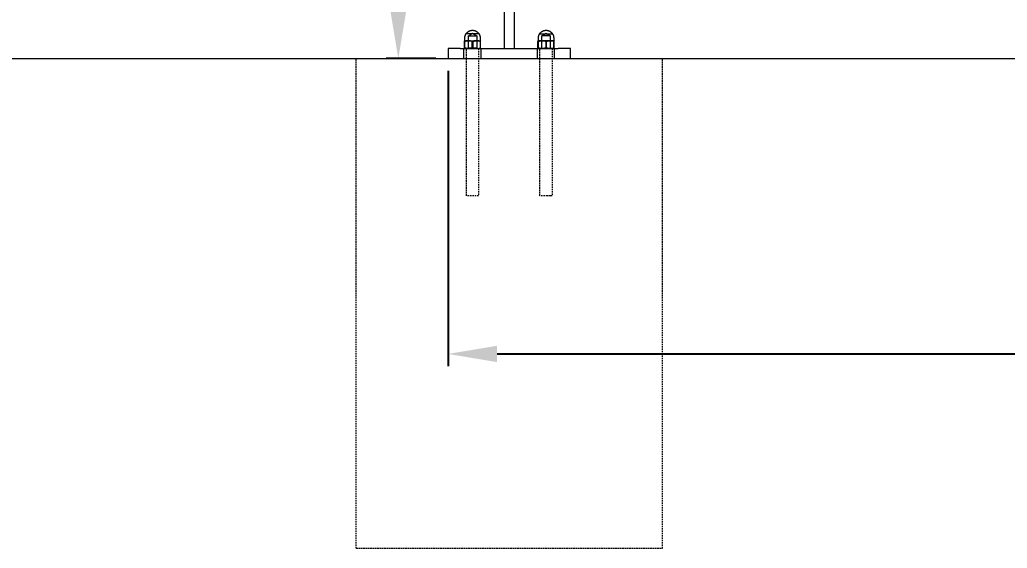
# Model space of a CAD drawing. Header units: millimetres. Extents: x -507 to 4570, y -12 to 3479.
# Drawn here: x 2386 to 3192, y 2170 to 2601 of the extents above; entities that cross this region are included whole.
import ezdxf

# ---------------------------------------------------------------- set-up
doc = ezdxf.new("R2010")
doc.units = ezdxf.units.MM
doc.linetypes.add('HIDDEN', pattern=[1.905, 1.27, -0.635])
for name, color, linetype, lineweight in [('ZANO_R', 7, 'Continuous', 0), ('ZANO_R_przerywana', 7, 'HIDDEN', 0), ('ZANO_W', 1, 'Continuous', 0)]:
    doc.layers.add(name, color=color, linetype=linetype, lineweight=lineweight)
doc.styles.add('Arial', font='arial.ttf')
doc.styles.get("Standard").update_dxf_attribs({"font": 'ARIALUNI.TTF'})
doc.dimstyles.new('pl i ang', dxfattribs={"dimtxt": 50, "dimasz": 50, "dimexe": 1.25, "dimexo": 0.625, "dimgap": 10, "dimtad": 1, "dimtoh": 1, "dimtxsty": 'Standard', "dimcen": 2.5, "dimclrd": 1, "dimclre": 1, "dimclrt": 1, "dimadec": 0, "dimazin": 0, "dimtfac": 1, "dimtmove": 0, "dimatfit": 3, "dimfxl": 1, "dimarcsym": 1})

# ---------------------------------------------------------------- blocks, each defined once
blk = doc.blocks.new('*D457')
at = {"layer": 'ZANO_W', "color": 1, "lineweight": -2}
for p, q in [((2735.29, 2559.82), (2735.29, 2318.52)), ((4159.29, 2559.82), (4159.29, 2318.52)), ((2775.29, 2328.52), (4119.29, 2328.52))]:
    blk.add_line(p, q, dxfattribs=at)
at = {"layer": 'ZANO_W', "color": 1}
for points in [[(2775.29, 2335.19), (2775.29, 2321.85), (2735.29, 2328.52)], [(4119.29, 2321.85), (4119.29, 2335.19), (4159.29, 2328.52)]]:
    blk.add_solid(points, dxfattribs=at)
at = {"layer": 'ZANO_W', "color": 1, "insert": (3447.29, 2358.6), "char_height": 40, "attachment_point": 5, "style": 'Arial'}
blk.add_mtext('1424', dxfattribs=at)
blk = doc.blocks.new('*D458')
at = {"layer": 'ZANO_W', "color": 1, "lineweight": -2}
for p, q in [((2787.22, 3019.82), (2684.71, 3019.82)), ((2694.71, 2979.82), (2694.71, 2609.82)), ((2725.29, 2569.82), (2684.71, 2569.82))]:
    blk.add_line(p, q, dxfattribs=at)
at = {"layer": 'ZANO_W', "color": 1}
for points in [[(2701.38, 2979.82), (2688.04, 2979.82), (2694.71, 3019.82)], [(2688.04, 2609.82), (2701.38, 2609.82), (2694.71, 2569.82)]]:
    blk.add_solid(points, dxfattribs=at)
at = {"layer": 'ZANO_W', "color": 1, "insert": (2664.29, 2794.82), "char_height": 40, "attachment_point": 5, "rotation": 90, "style": 'Arial'}
blk.add_mtext('450', dxfattribs=at)

msp = doc.modelspace()

# ---------------------------------------------------------------- linework, layer by layer
at = {"layer": 'ZANO_R'}
for p, q in [((2781.29, 2577.82), (2781.29, 2971.82)), ((2789.29, 2941.82), (2789.29, 2577.82)), ((2749.04, 2586.79), (2749.05, 2587)), ((2749.04, 2586.57), (2749.04, 2586.79)), ((2749.05, 2587), (2749.07, 2587.21)), ((2749.07, 2587.21), (2749.1, 2587.43)), ((2749.1, 2587.43), (2749.13, 2587.64)), ((2749.13, 2587.64), (2749.17, 2587.85)), ((2749.17, 2587.85), (2749.21, 2588.05)), ((2749.21, 2588.05), (2749.27, 2588.26)), ((2749.27, 2588.26), (2749.33, 2588.47)), ((2749.33, 2588.47), (2749.4, 2588.67)), ((2749.4, 2588.67), (2749.47, 2588.87)), ((2749.47, 2588.87), (2749.55, 2589.06)), ((2749.55, 2589.06), (2749.64, 2589.26)), ((2749.64, 2589.26), (2749.74, 2589.45)), ((2749.74, 2589.45), (2749.84, 2589.64)), ((2749.84, 2589.64), (2749.95, 2589.82)), ((2749.95, 2589.82), (2750.06, 2590)), ((2750.06, 2590), (2750.18, 2590.18)), ((2750.18, 2590.18), (2750.31, 2590.35)), ((2754.29, 2590), (2750.29, 2590)), ((2750.31, 2590.35), (2750.44, 2590.52)), ((2750.44, 2590.52), (2750.58, 2590.68)), ((2750.58, 2590.68), (2750.72, 2590.84)), ((2750.72, 2590.84), (2750.87, 2590.99)), ((2750.87, 2590.99), (2751.02, 2591.14)), ((2751.02, 2591.14), (2751.18, 2591.29)), ((2751.18, 2591.29), (2751.34, 2591.42)), ((2751.34, 2591.42), (2751.51, 2591.55)), ((2751.51, 2591.55), (2751.68, 2591.68)), ((2751.68, 2591.68), (2751.86, 2591.8)), ((2751.86, 2591.8), (2752.04, 2591.91)), ((2751.89, 2588.42), (2755.29, 2590.47)), ((2751.89, 2588.42), (2751.89, 2588.42)), ((2751.89, 2588.42), (2751.89, 2588.42)), ((2751.89, 2588.42), (2751.89, 2588.42)), ((2751.89, 2588.42), (2751.89, 2588.42)), ((2751.89, 2588.42), (2751.89, 2588.42)), ((2751.89, 2588.42), (2751.9, 2588.42)), ((2751.89, 2578.27), (2751.89, 2588.42)), ((2751.9, 2588.42), (2751.98, 2588.42)), ((2751.98, 2588.42), (2752.31, 2588.42)), ((2752.04, 2591.91), (2752.22, 2592.02)), ((2752.22, 2592.02), (2752.41, 2592.12)), ((2752.31, 2588.42), (2753.47, 2588.42)), ((2752.41, 2592.12), (2752.6, 2592.22)), ((2752.6, 2592.22), (2752.8, 2592.31)), ((2752.8, 2592.31), (2752.99, 2592.39)), ((2752.99, 2592.39), (2753.19, 2592.46)), ((2753.19, 2592.46), (2753.4, 2592.53)), ((2753.4, 2592.53), (2753.6, 2592.59)), ((2753.47, 2588.42), (2758.69, 2588.42)), ((2753.6, 2592.59), (2753.81, 2592.65)), ((2753.81, 2592.65), (2754.02, 2592.69)), ((2754.02, 2592.69), (2754.23, 2592.73)), ((2754.23, 2592.73), (2754.44, 2592.77)), ((2760.29, 2590), (2754.29, 2590)), ((2754.44, 2592.77), (2754.65, 2592.79)), ((2754.65, 2592.79), (2754.86, 2592.81)), ((2754.86, 2592.81), (2755.07, 2592.82)), ((2755.07, 2592.82), (2755.29, 2592.82)), ((2755.29, 2592.82), (2755.5, 2592.82)), ((2755.29, 2590.47), (2758.69, 2588.42)), ((2755.5, 2592.82), (2755.71, 2592.81)), ((2755.71, 2592.81), (2755.93, 2592.79)), ((2755.93, 2592.79), (2756.14, 2592.77)), ((2756.14, 2592.77), (2756.35, 2592.73)), ((2756.35, 2592.73), (2756.56, 2592.69)), ((2756.56, 2592.69), (2756.77, 2592.65)), ((2756.77, 2592.65), (2756.97, 2592.59)), ((2756.97, 2592.59), (2757.18, 2592.53)), ((2757.18, 2592.53), (2757.38, 2592.46)), ((2757.38, 2592.46), (2757.58, 2592.39)), ((2757.58, 2592.39), (2757.78, 2592.31)), ((2757.78, 2592.31), (2757.97, 2592.22)), ((2757.97, 2592.22), (2758.16, 2592.12)), ((2758.16, 2592.12), (2758.35, 2592.02)), ((2758.35, 2592.02), (2758.53, 2591.91)), ((2758.53, 2591.91), (2758.72, 2591.8)), ((2758.69, 2588.42), (2758.69, 2578.27)), ((2758.72, 2591.8), (2758.89, 2591.68)), ((2758.89, 2591.68), (2759.06, 2591.55)), ((2759.06, 2591.55), (2759.23, 2591.42)), ((2759.23, 2591.42), (2759.39, 2591.29)), ((2759.39, 2591.29), (2759.55, 2591.14)), ((2759.55, 2591.14), (2759.71, 2590.99)), ((2759.71, 2590.99), (2759.86, 2590.84)), ((2759.86, 2590.84), (2760, 2590.68)), ((2760, 2590.68), (2760.14, 2590.52)), ((2760.14, 2590.52), (2760.27, 2590.35)), ((2760.27, 2590.35), (2760.39, 2590.18)), ((2760.39, 2590.18), (2760.51, 2590)), ((2760.51, 2590), (2760.63, 2589.82)), ((2760.63, 2589.82), (2760.74, 2589.64)), ((2760.74, 2589.64), (2760.84, 2589.45)), ((2760.84, 2589.45), (2760.93, 2589.26)), ((2760.93, 2589.26), (2761.02, 2589.06)), ((2761.02, 2589.06), (2761.1, 2588.87)), ((2761.1, 2588.87), (2761.18, 2588.67)), ((2761.18, 2588.67), (2761.24, 2588.47)), ((2761.24, 2588.47), (2761.31, 2588.26)), ((2761.31, 2588.26), (2761.36, 2588.05)), ((2761.36, 2588.05), (2761.41, 2587.85)), ((2761.41, 2587.85), (2761.45, 2587.64)), ((2761.45, 2587.64), (2761.48, 2587.43)), ((2761.48, 2587.43), (2761.5, 2587.21)), ((2761.5, 2587.21), (2761.52, 2587)), ((2761.52, 2587), (2761.53, 2586.79)), ((2761.53, 2586.79), (2761.54, 2586.57)), ((2809.04, 2586.79), (2809.05, 2587)), ((2809.04, 2586.57), (2809.04, 2586.79)), ((2809.05, 2587), (2809.07, 2587.21)), ((2809.07, 2587.21), (2809.1, 2587.43)), ((2809.1, 2587.43), (2809.13, 2587.64)), ((2809.13, 2587.64), (2809.17, 2587.85)), ((2809.17, 2587.85), (2809.21, 2588.05)), ((2809.21, 2588.05), (2809.27, 2588.26)), ((2809.27, 2588.26), (2809.33, 2588.47)), ((2809.33, 2588.47), (2809.4, 2588.67)), ((2809.4, 2588.67), (2809.47, 2588.87)), ((2809.47, 2588.87), (2809.55, 2589.06)), ((2809.55, 2589.06), (2809.64, 2589.26)), ((2809.64, 2589.26), (2809.74, 2589.45)), ((2809.74, 2589.45), (2809.84, 2589.64)), ((2809.84, 2589.64), (2809.95, 2589.82)), ((2809.95, 2589.82), (2810.06, 2590)), ((2810.06, 2590), (2810.18, 2590.18)), ((2810.18, 2590.18), (2810.31, 2590.35)), ((2810.29, 2590), (2816.29, 2590)), ((2810.31, 2590.35), (2810.44, 2590.52)), ((2810.44, 2590.52), (2810.58, 2590.68)), ((2810.58, 2590.68), (2810.72, 2590.84)), ((2810.72, 2590.84), (2810.87, 2590.99)), ((2810.87, 2590.99), (2811.02, 2591.14)), ((2811.02, 2591.14), (2811.18, 2591.29)), ((2811.18, 2591.29), (2811.34, 2591.42)), ((2811.34, 2591.42), (2811.51, 2591.55)), ((2811.51, 2591.55), (2811.68, 2591.68)), ((2811.68, 2591.68), (2811.86, 2591.8)), ((2811.86, 2591.8), (2812.04, 2591.91)), ((2811.89, 2588.42), (2815.29, 2590.47)), ((2817.1, 2588.42), (2811.89, 2588.42)), ((2811.89, 2578.27), (2811.89, 2588.42)), ((2812.04, 2591.91), (2812.22, 2592.02)), ((2812.22, 2592.02), (2812.41, 2592.12)), ((2812.41, 2592.12), (2812.6, 2592.22)), ((2812.6, 2592.22), (2812.8, 2592.31)), ((2812.8, 2592.31), (2812.99, 2592.39)), ((2812.99, 2592.39), (2813.19, 2592.46)), ((2813.19, 2592.46), (2813.4, 2592.53)), ((2813.4, 2592.53), (2813.6, 2592.59)), ((2813.6, 2592.59), (2813.81, 2592.65)), ((2813.81, 2592.65), (2814.02, 2592.69)), ((2814.02, 2592.69), (2814.23, 2592.73)), ((2814.23, 2592.73), (2814.44, 2592.77)), ((2814.44, 2592.77), (2814.65, 2592.79)), ((2814.65, 2592.79), (2814.86, 2592.81)), ((2814.86, 2592.81), (2815.07, 2592.82)), ((2815.07, 2592.82), (2815.29, 2592.82)), ((2815.29, 2592.82), (2815.5, 2592.82)), ((2815.29, 2590.47), (2818.69, 2588.42)), ((2815.5, 2592.82), (2815.71, 2592.81)), ((2815.71, 2592.81), (2815.93, 2592.79)), ((2815.93, 2592.79), (2816.14, 2592.77)), ((2816.14, 2592.77), (2816.35, 2592.73)), ((2816.29, 2590), (2820.29, 2590)), ((2816.35, 2592.73), (2816.56, 2592.69)), ((2816.56, 2592.69), (2816.77, 2592.65)), ((2816.77, 2592.65), (2816.97, 2592.59)), ((2816.97, 2592.59), (2817.18, 2592.53)), ((2818.26, 2588.42), (2817.1, 2588.42)), ((2817.18, 2592.53), (2817.38, 2592.46)), ((2817.38, 2592.46), (2817.58, 2592.39)), ((2817.58, 2592.39), (2817.78, 2592.31)), ((2817.78, 2592.31), (2817.97, 2592.22)), ((2817.97, 2592.22), (2818.16, 2592.12)), ((2818.16, 2592.12), (2818.35, 2592.02)), ((2818.59, 2588.42), (2818.26, 2588.42)), ((2818.35, 2592.02), (2818.53, 2591.91)), ((2818.53, 2591.91), (2818.72, 2591.8)), ((2818.67, 2588.42), (2818.59, 2588.42)), ((2818.69, 2588.42), (2818.67, 2588.42)), ((2818.69, 2588.42), (2818.69, 2588.42)), ((2818.69, 2588.42), (2818.69, 2588.42)), ((2818.69, 2588.42), (2818.69, 2588.42)), ((2818.69, 2588.42), (2818.69, 2588.42)), ((2818.69, 2588.42), (2818.69, 2588.42)), ((2818.69, 2588.42), (2818.69, 2578.27)), ((2818.72, 2591.8), (2818.89, 2591.68)), ((2818.89, 2591.68), (2819.06, 2591.55)), ((2819.06, 2591.55), (2819.23, 2591.42)), ((2819.23, 2591.42), (2819.39, 2591.29)), ((2819.39, 2591.29), (2819.55, 2591.14)), ((2819.55, 2591.14), (2819.71, 2590.99)), ((2819.71, 2590.99), (2819.86, 2590.84)), ((2819.86, 2590.84), (2820, 2590.68)), ((2820, 2590.68), (2820.14, 2590.52)), ((2820.14, 2590.52), (2820.27, 2590.35)), ((2820.27, 2590.35), (2820.39, 2590.18)), ((2820.39, 2590.18), (2820.51, 2590)), ((2820.51, 2590), (2820.63, 2589.82)), ((2820.63, 2589.82), (2820.74, 2589.64)), ((2820.74, 2589.64), (2820.84, 2589.45)), ((2820.84, 2589.45), (2820.93, 2589.26)), ((2820.93, 2589.26), (2821.02, 2589.06)), ((2821.02, 2589.06), (2821.1, 2588.87)), ((2821.1, 2588.87), (2821.18, 2588.67)), ((2821.18, 2588.67), (2821.24, 2588.47)), ((2821.24, 2588.47), (2821.31, 2588.26)), ((2821.31, 2588.26), (2821.36, 2588.05)), ((2821.36, 2588.05), (2821.41, 2587.85)), ((2821.41, 2587.85), (2821.45, 2587.64)), ((2821.45, 2587.64), (2821.48, 2587.43)), ((2821.48, 2587.43), (2821.5, 2587.21)), ((2821.5, 2587.21), (2821.52, 2587)), ((2821.52, 2587), (2821.53, 2586.79)), ((2821.53, 2586.79), (2821.54, 2586.57)), ((2748.64, 2583.74), (2748.78, 2584.32)), ((2748.95, 2583.85), (2748.64, 2583.74)), ((2748.64, 2578.41), (2748.64, 2583.74)), ((2748.78, 2584.32), (2748.79, 2584.32)), ((2748.79, 2584.32), (2748.79, 2584.32)), ((2748.79, 2584.32), (2748.79, 2584.32)), ((2748.79, 2584.32), (2748.79, 2584.32)), ((2748.79, 2584.32), (2748.79, 2584.32)), ((2748.79, 2584.32), (2748.8, 2584.32)), ((2748.8, 2584.32), (2748.83, 2584.32)), ((2748.8, 2584.32), (2748.94, 2583.74)), ((2748.83, 2584.32), (2748.97, 2584.32)), ((2748.93, 2584.33), (2748.94, 2584.33)), ((2748.94, 2584.33), (2748.94, 2584.33)), ((2748.94, 2584.33), (2748.94, 2584.33)), ((2748.94, 2584.33), (2748.95, 2584.33)), ((2748.94, 2583.74), (2749.27, 2583.85)), ((2748.94, 2578.41), (2748.94, 2583.74)), ((2748.95, 2584.33), (2748.95, 2584.33)), ((2748.95, 2584.33), (2748.96, 2584.33)), ((2749.26, 2583.94), (2748.95, 2583.85)), ((2748.96, 2584.33), (2748.97, 2584.34)), ((2748.96, 2584.33), (2748.96, 2584.33)), ((2748.96, 2584.33), (2748.96, 2584.33)), ((2748.97, 2584.34), (2748.97, 2584.34)), ((2748.97, 2584.34), (2748.97, 2584.34)), ((2748.97, 2584.34), (2748.98, 2584.34)), ((2748.97, 2584.32), (2749.54, 2584.32)), ((2748.98, 2584.34), (2748.98, 2584.35)), ((2748.98, 2584.35), (2748.99, 2584.35)), ((2748.98, 2584.34), (2748.98, 2584.34)), ((2748.99, 2584.35), (2749, 2584.36)), ((2748.99, 2584.35), (2748.99, 2584.35)), ((2748.99, 2584.35), (2748.99, 2584.35)), ((2749, 2584.36), (2749, 2584.36)), ((2749, 2584.36), (2749, 2584.36)), ((2749, 2584.36), (2749.01, 2584.36)), ((2749.01, 2584.37), (2749.02, 2584.38)), ((2749.01, 2584.36), (2749.01, 2584.37)), ((2749.01, 2584.37), (2749.01, 2584.37)), ((2749.01, 2584.37), (2749.01, 2584.37)), ((2749.02, 2584.38), (2749.02, 2584.39)), ((2749.02, 2584.39), (2749.02, 2584.39)), ((2749.02, 2584.39), (2749.03, 2584.39)), ((2749.02, 2584.38), (2749.02, 2584.38)), ((2749.02, 2584.38), (2749.02, 2584.38)), ((2749.03, 2584.41), (2749.03, 2584.42)), ((2749.03, 2584.42), (2749.03, 2584.42)), ((2749.03, 2584.42), (2749.04, 2584.42)), ((2749.03, 2584.4), (2749.03, 2584.41)), ((2749.03, 2584.41), (2749.03, 2584.41)), ((2749.03, 2584.41), (2749.03, 2584.41)), ((2749.03, 2584.39), (2749.03, 2584.4)), ((2749.03, 2584.4), (2749.03, 2584.4)), ((2749.04, 2584.44), (2749.04, 2586.57)), ((2749.04, 2584.43), (2749.04, 2584.44)), ((2749.04, 2584.44), (2749.04, 2584.44)), ((2749.04, 2584.44), (2749.04, 2584.44)), ((2749.04, 2584.42), (2749.04, 2584.43)), ((2749.04, 2584.43), (2749.04, 2584.43)), ((2749.57, 2584.03), (2749.26, 2583.94)), ((2749.27, 2583.85), (2749.61, 2583.95)), ((2749.54, 2584.32), (2751.66, 2584.32)), ((2749.89, 2584.1), (2749.57, 2584.03)), ((2749.61, 2583.95), (2749.95, 2584.04)), ((2750.2, 2584.17), (2749.89, 2584.1)), ((2749.95, 2584.04), (2750.29, 2584.11)), ((2750.52, 2584.22), (2750.2, 2584.17)), ((2750.29, 2584.11), (2750.63, 2584.18)), ((2750.85, 2584.26), (2750.52, 2584.22)), ((2750.63, 2584.18), (2750.97, 2584.23)), ((2751.17, 2584.29), (2750.85, 2584.26)), ((2750.97, 2584.23), (2751.32, 2584.27)), ((2751.49, 2584.31), (2751.17, 2584.29)), ((2751.32, 2584.27), (2751.67, 2584.3)), ((2751.82, 2584.32), (2751.49, 2584.31)), ((2751.67, 2584.3), (2752.02, 2584.32)), ((2752.14, 2584.31), (2751.82, 2584.32)), ((2751.93, 2584.32), (2758.19, 2584.32)), ((2752.05, 2584.32), (2752.17, 2584.32)), ((2752.05, 2584.32), (2752.13, 2584.32)), ((2752.46, 2584.29), (2752.14, 2584.31)), ((2752.35, 2584.32), (2752.72, 2584.31)), ((2752.38, 2584.32), (2752.48, 2584.32)), ((2752.78, 2584.26), (2752.46, 2584.29)), ((2752.72, 2584.31), (2753.08, 2584.28)), ((2753.11, 2584.22), (2752.78, 2584.26)), ((2753.08, 2584.28), (2753.45, 2584.24)), ((2753.43, 2584.17), (2753.11, 2584.22)), ((2753.74, 2584.1), (2753.43, 2584.17)), ((2753.45, 2584.24), (2753.81, 2584.19)), ((2754.06, 2584.03), (2753.74, 2584.1)), ((2753.81, 2584.19), (2754.17, 2584.13)), ((2754.37, 2583.94), (2754.06, 2584.03)), ((2754.17, 2584.13), (2754.53, 2584.05)), ((2754.68, 2583.85), (2754.37, 2583.94)), ((2754.53, 2584.05), (2754.89, 2583.96)), ((2754.99, 2583.74), (2754.68, 2583.85)), ((2754.89, 2583.96), (2755.24, 2583.86)), ((2755.31, 2583.85), (2754.99, 2583.74)), ((2754.99, 2578.41), (2754.99, 2583.74)), ((2755.24, 2583.86), (2755.59, 2583.74)), ((2755.63, 2583.94), (2755.31, 2583.85)), ((2755.59, 2583.74), (2755.9, 2583.85)), ((2755.59, 2583.74), (2755.59, 2578.41)), ((2755.96, 2584.03), (2755.63, 2583.94)), ((2755.9, 2583.85), (2756.22, 2583.95)), ((2756.29, 2584.1), (2755.96, 2584.03)), ((2756.22, 2583.95), (2756.54, 2584.04)), ((2756.63, 2584.17), (2756.29, 2584.1)), ((2756.54, 2584.04), (2756.87, 2584.11)), ((2756.96, 2584.22), (2756.63, 2584.17)), ((2756.87, 2584.11), (2757.2, 2584.17)), ((2757.3, 2584.26), (2756.96, 2584.22)), ((2757.2, 2584.17), (2757.53, 2584.23)), ((2757.63, 2584.29), (2757.3, 2584.26)), ((2757.53, 2584.23), (2757.86, 2584.27)), ((2757.97, 2584.31), (2757.63, 2584.29)), ((2757.86, 2584.27), (2758.19, 2584.3)), ((2758.31, 2584.32), (2757.97, 2584.31)), ((2758.19, 2584.3), (2758.52, 2584.32)), ((2758.65, 2584.31), (2758.31, 2584.32)), ((2758.41, 2584.32), (2761.78, 2584.32)), ((2758.56, 2584.32), (2758.67, 2584.32)), ((2758.56, 2584.32), (2758.65, 2584.32)), ((2758.99, 2584.29), (2758.65, 2584.31)), ((2758.84, 2584.32), (2759.16, 2584.31)), ((2758.91, 2584.32), (2758.96, 2584.32)), ((2759.32, 2584.26), (2758.99, 2584.29)), ((2759.16, 2584.31), (2759.47, 2584.29)), ((2759.66, 2584.22), (2759.32, 2584.26)), ((2759.47, 2584.29), (2759.79, 2584.26)), ((2759.99, 2584.17), (2759.66, 2584.22)), ((2759.79, 2584.26), (2760.1, 2584.21)), ((2760.33, 2584.1), (2759.99, 2584.17)), ((2760.1, 2584.21), (2760.41, 2584.16)), ((2760.66, 2584.03), (2760.33, 2584.1)), ((2760.41, 2584.16), (2760.72, 2584.1)), ((2760.99, 2583.94), (2760.66, 2584.03)), ((2760.72, 2584.1), (2761.03, 2584.02)), ((2761.31, 2583.85), (2760.99, 2583.94)), ((2761.03, 2584.02), (2761.33, 2583.94)), ((2761.63, 2583.74), (2761.31, 2583.85)), ((2761.33, 2583.94), (2761.63, 2583.85)), ((2761.54, 2586.57), (2761.54, 2584.44)), ((2761.54, 2584.44), (2761.54, 2584.44)), ((2761.54, 2584.44), (2761.54, 2584.44)), ((2761.54, 2584.44), (2761.54, 2584.43)), ((2761.54, 2584.43), (2761.54, 2584.43)), ((2761.54, 2584.43), (2761.54, 2584.42)), ((2761.54, 2584.42), (2761.54, 2584.42)), ((2761.54, 2584.42), (2761.54, 2584.42)), ((2761.54, 2584.42), (2761.54, 2584.41)), ((2761.54, 2584.41), (2761.54, 2584.41)), ((2761.54, 2584.41), (2761.54, 2584.41)), ((2761.54, 2584.41), (2761.55, 2584.4)), ((2761.55, 2584.4), (2761.55, 2584.4)), ((2761.55, 2584.4), (2761.55, 2584.39)), ((2761.55, 2584.39), (2761.55, 2584.39)), ((2761.55, 2584.39), (2761.55, 2584.39)), ((2761.55, 2584.39), (2761.55, 2584.38)), ((2761.55, 2584.38), (2761.56, 2584.38)), ((2761.56, 2584.38), (2761.56, 2584.38)), ((2761.56, 2584.38), (2761.56, 2584.37)), ((2761.56, 2584.37), (2761.56, 2584.37)), ((2761.56, 2584.37), (2761.57, 2584.37)), ((2761.57, 2584.37), (2761.57, 2584.36)), ((2761.57, 2584.36), (2761.57, 2584.36)), ((2761.57, 2584.36), (2761.57, 2584.36)), ((2761.57, 2584.36), (2761.58, 2584.36)), ((2761.58, 2584.36), (2761.58, 2584.35)), ((2761.58, 2584.35), (2761.58, 2584.35)), ((2761.58, 2584.35), (2761.59, 2584.35)), ((2761.59, 2584.35), (2761.59, 2584.35)), ((2761.59, 2584.35), (2761.59, 2584.34)), ((2761.59, 2584.34), (2761.6, 2584.34)), ((2761.6, 2584.34), (2761.6, 2584.34)), ((2761.6, 2584.34), (2761.6, 2584.34)), ((2761.6, 2584.34), (2761.61, 2584.34)), ((2761.61, 2584.34), (2761.61, 2584.33)), ((2761.61, 2584.33), (2761.62, 2584.33)), ((2761.62, 2584.33), (2761.62, 2584.33)), ((2761.62, 2584.33), (2761.62, 2584.33)), ((2761.62, 2584.33), (2761.63, 2584.33)), ((2761.63, 2584.33), (2761.63, 2584.33)), ((2761.63, 2584.33), (2761.64, 2584.33)), ((2761.78, 2584.32), (2761.63, 2583.74)), ((2761.63, 2583.85), (2761.93, 2583.74)), ((2761.63, 2583.74), (2761.63, 2578.41)), ((2761.64, 2584.33), (2761.64, 2584.33)), ((2761.64, 2584.33), (2761.64, 2584.33)), ((2761.93, 2583.74), (2761.78, 2584.32)), ((2761.93, 2578.41), (2761.93, 2583.74)), ((2808.64, 2583.74), (2808.79, 2584.32)), ((2808.97, 2583.86), (2808.64, 2583.74)), ((2808.64, 2578.41), (2808.64, 2583.74)), ((2808.79, 2584.32), (2808.94, 2583.74)), ((2812.17, 2584.32), (2808.8, 2584.32)), ((2808.94, 2584.33), (2808.94, 2584.33)), ((2808.94, 2584.33), (2808.95, 2584.33)), ((2808.94, 2584.33), (2808.94, 2584.33)), ((2808.94, 2584.33), (2808.95, 2584.33)), ((2808.94, 2583.74), (2809.26, 2583.85)), ((2808.94, 2583.74), (2808.94, 2578.41)), ((2808.95, 2584.33), (2808.95, 2584.33)), ((2808.95, 2584.33), (2808.95, 2584.33)), ((2808.95, 2584.33), (2808.96, 2584.33)), ((2808.96, 2584.33), (2808.97, 2584.34)), ((2808.96, 2584.33), (2808.96, 2584.33)), ((2808.97, 2584.34), (2808.97, 2584.34)), ((2808.97, 2584.34), (2808.97, 2584.34)), ((2808.97, 2584.34), (2808.98, 2584.34)), ((2809.3, 2583.95), (2808.97, 2583.86)), ((2808.98, 2584.34), (2808.98, 2584.35)), ((2808.98, 2584.35), (2808.99, 2584.35)), ((2808.98, 2584.34), (2808.98, 2584.34)), ((2808.99, 2584.35), (2809, 2584.36)), ((2808.99, 2584.35), (2808.99, 2584.35)), ((2808.99, 2584.35), (2808.99, 2584.35)), ((2809, 2584.36), (2809, 2584.36)), ((2809, 2584.36), (2809, 2584.36)), ((2809, 2584.36), (2809.01, 2584.36)), ((2809.01, 2584.37), (2809.02, 2584.38)), ((2809.01, 2584.36), (2809.01, 2584.37)), ((2809.01, 2584.37), (2809.01, 2584.37)), ((2809.01, 2584.37), (2809.01, 2584.37)), ((2809.02, 2584.38), (2809.02, 2584.39)), ((2809.02, 2584.39), (2809.02, 2584.39)), ((2809.02, 2584.39), (2809.03, 2584.39)), ((2809.02, 2584.38), (2809.02, 2584.38)), ((2809.02, 2584.38), (2809.02, 2584.38)), ((2809.03, 2584.41), (2809.03, 2584.42)), ((2809.03, 2584.42), (2809.03, 2584.42)), ((2809.03, 2584.42), (2809.04, 2584.42)), ((2809.03, 2584.4), (2809.03, 2584.41)), ((2809.03, 2584.41), (2809.03, 2584.41)), ((2809.03, 2584.41), (2809.03, 2584.41)), ((2809.03, 2584.39), (2809.03, 2584.4)), ((2809.03, 2584.4), (2809.03, 2584.4)), ((2809.04, 2584.44), (2809.04, 2586.57)), ((2809.04, 2584.43), (2809.04, 2584.44)), ((2809.04, 2584.44), (2809.04, 2584.44)), ((2809.04, 2584.44), (2809.04, 2584.44)), ((2809.04, 2584.42), (2809.04, 2584.43)), ((2809.04, 2584.43), (2809.04, 2584.43)), ((2809.26, 2583.85), (2809.59, 2583.94)), ((2809.63, 2584.04), (2809.3, 2583.95)), ((2809.59, 2583.94), (2809.92, 2584.03)), ((2809.96, 2584.12), (2809.63, 2584.04)), ((2809.92, 2584.03), (2810.25, 2584.1)), ((2810.3, 2584.18), (2809.96, 2584.12)), ((2810.25, 2584.1), (2810.58, 2584.17)), ((2810.64, 2584.24), (2810.3, 2584.18)), ((2810.58, 2584.17), (2810.91, 2584.22)), ((2810.98, 2584.28), (2810.64, 2584.24)), ((2810.91, 2584.22), (2811.25, 2584.26)), ((2811.32, 2584.31), (2810.98, 2584.28)), ((2811.25, 2584.26), (2811.59, 2584.29)), ((2811.66, 2584.32), (2811.32, 2584.31)), ((2811.59, 2584.29), (2811.93, 2584.31)), ((2811.73, 2584.32), (2811.61, 2584.32)), ((2812.02, 2584.32), (2811.91, 2584.32)), ((2812.02, 2584.32), (2811.93, 2584.32)), ((2811.93, 2584.31), (2812.26, 2584.32)), ((2812.39, 2584.3), (2812.05, 2584.32)), ((2812.26, 2584.32), (2812.6, 2584.31)), ((2818.65, 2584.32), (2812.38, 2584.32)), ((2812.72, 2584.27), (2812.39, 2584.3)), ((2812.6, 2584.31), (2812.94, 2584.29)), ((2813.05, 2584.23), (2812.72, 2584.27)), ((2812.94, 2584.29), (2813.28, 2584.26)), ((2813.38, 2584.17), (2813.05, 2584.23)), ((2813.28, 2584.26), (2813.61, 2584.22)), ((2813.71, 2584.11), (2813.38, 2584.17)), ((2813.61, 2584.22), (2813.95, 2584.17)), ((2814.03, 2584.04), (2813.71, 2584.11)), ((2813.95, 2584.17), (2814.28, 2584.1)), ((2814.35, 2583.95), (2814.03, 2584.04)), ((2814.28, 2584.1), (2814.61, 2584.03)), ((2814.67, 2583.85), (2814.35, 2583.95)), ((2814.61, 2584.03), (2814.94, 2583.94)), ((2814.99, 2583.74), (2814.67, 2583.85)), ((2814.94, 2583.94), (2815.27, 2583.85)), ((2815.33, 2583.86), (2814.99, 2583.74)), ((2814.99, 2583.74), (2814.99, 2578.41)), ((2815.27, 2583.85), (2815.59, 2583.74)), ((2815.68, 2583.96), (2815.33, 2583.86)), ((2815.59, 2583.74), (2815.89, 2583.85)), ((2815.59, 2578.41), (2815.59, 2583.74)), ((2816.03, 2584.05), (2815.68, 2583.96)), ((2815.89, 2583.85), (2816.2, 2583.94)), ((2816.39, 2584.12), (2816.03, 2584.05)), ((2816.2, 2583.94), (2816.52, 2584.03)), ((2816.75, 2584.19), (2816.39, 2584.12)), ((2816.52, 2584.03), (2816.83, 2584.1)), ((2817.11, 2584.24), (2816.75, 2584.19)), ((2816.83, 2584.1), (2817.15, 2584.17)), ((2817.47, 2584.28), (2817.11, 2584.24)), ((2817.15, 2584.17), (2817.47, 2584.22)), ((2817.83, 2584.31), (2817.47, 2584.28)), ((2817.47, 2584.22), (2817.79, 2584.26)), ((2817.79, 2584.26), (2818.11, 2584.29)), ((2818.19, 2584.32), (2817.83, 2584.31)), ((2818.22, 2584.32), (2818.1, 2584.32)), ((2818.11, 2584.29), (2818.44, 2584.31)), ((2818.52, 2584.32), (2818.41, 2584.32)), ((2818.44, 2584.31), (2818.76, 2584.32)), ((2818.52, 2584.32), (2818.45, 2584.32)), ((2818.91, 2584.3), (2818.56, 2584.32)), ((2818.76, 2584.32), (2819.08, 2584.31)), ((2821.04, 2584.32), (2818.91, 2584.32)), ((2819.25, 2584.27), (2818.91, 2584.3)), ((2819.08, 2584.31), (2819.41, 2584.29)), ((2819.6, 2584.23), (2819.25, 2584.27)), ((2819.41, 2584.29), (2819.73, 2584.26)), ((2819.94, 2584.18), (2819.6, 2584.23)), ((2819.73, 2584.26), (2820.05, 2584.22)), ((2820.29, 2584.11), (2819.94, 2584.18)), ((2820.05, 2584.22), (2820.37, 2584.17)), ((2820.63, 2584.04), (2820.29, 2584.11)), ((2820.37, 2584.17), (2820.69, 2584.1)), ((2820.97, 2583.95), (2820.63, 2584.04)), ((2820.69, 2584.1), (2821, 2584.03)), ((2821.3, 2583.85), (2820.97, 2583.95)), ((2821, 2584.03), (2821.32, 2583.94)), ((2821.61, 2584.32), (2821.04, 2584.32)), ((2821.63, 2583.74), (2821.3, 2583.85)), ((2821.32, 2583.94), (2821.63, 2583.85)), ((2821.54, 2586.57), (2821.54, 2584.44)), ((2821.54, 2584.44), (2821.54, 2584.44)), ((2821.54, 2584.44), (2821.54, 2584.44)), ((2821.54, 2584.44), (2821.54, 2584.43)), ((2821.54, 2584.43), (2821.54, 2584.43)), ((2821.54, 2584.43), (2821.54, 2584.42)), ((2821.54, 2584.42), (2821.54, 2584.42)), ((2821.54, 2584.42), (2821.54, 2584.42)), ((2821.54, 2584.42), (2821.54, 2584.41)), ((2821.54, 2584.41), (2821.54, 2584.41)), ((2821.54, 2584.41), (2821.54, 2584.41)), ((2821.54, 2584.41), (2821.55, 2584.4)), ((2821.55, 2584.4), (2821.55, 2584.4)), ((2821.55, 2584.4), (2821.55, 2584.39)), ((2821.55, 2584.39), (2821.55, 2584.39)), ((2821.55, 2584.39), (2821.55, 2584.39)), ((2821.55, 2584.39), (2821.55, 2584.38)), ((2821.55, 2584.38), (2821.56, 2584.38)), ((2821.56, 2584.38), (2821.56, 2584.38)), ((2821.56, 2584.38), (2821.56, 2584.37)), ((2821.56, 2584.37), (2821.56, 2584.37)), ((2821.56, 2584.37), (2821.57, 2584.37)), ((2821.57, 2584.37), (2821.57, 2584.36)), ((2821.57, 2584.36), (2821.57, 2584.36)), ((2821.57, 2584.36), (2821.57, 2584.36)), ((2821.57, 2584.36), (2821.58, 2584.36)), ((2821.58, 2584.36), (2821.58, 2584.35)), ((2821.58, 2584.35), (2821.58, 2584.35)), ((2821.58, 2584.35), (2821.59, 2584.35)), ((2821.59, 2584.35), (2821.59, 2584.35)), ((2821.59, 2584.35), (2821.59, 2584.34)), ((2821.59, 2584.34), (2821.6, 2584.34)), ((2821.6, 2584.34), (2821.6, 2584.34)), ((2821.6, 2584.34), (2821.6, 2584.34)), ((2821.6, 2584.34), (2821.61, 2584.34)), ((2821.61, 2584.34), (2821.61, 2584.33)), ((2821.61, 2584.33), (2821.62, 2584.33)), ((2821.75, 2584.32), (2821.61, 2584.32)), ((2821.62, 2584.33), (2821.62, 2584.33)), ((2821.62, 2584.33), (2821.62, 2584.33)), ((2821.62, 2584.33), (2821.63, 2584.33)), ((2821.63, 2584.33), (2821.63, 2584.33)), ((2821.63, 2584.33), (2821.64, 2584.33)), ((2821.63, 2584.33), (2821.63, 2584.33)), ((2821.63, 2584.33), (2821.64, 2584.33)), ((2821.78, 2584.32), (2821.63, 2583.74)), ((2821.63, 2583.85), (2821.93, 2583.74)), ((2821.63, 2578.41), (2821.63, 2583.74)), ((2821.64, 2584.33), (2821.64, 2584.33)), ((2821.64, 2584.33), (2821.64, 2584.33)), ((2821.64, 2584.33), (2821.64, 2584.33)), ((2821.78, 2584.32), (2821.75, 2584.32)), ((2821.79, 2584.32), (2821.78, 2584.32)), ((2821.79, 2584.32), (2821.79, 2584.32)), ((2821.79, 2584.32), (2821.79, 2584.32)), ((2821.79, 2584.32), (2821.79, 2584.32)), ((2821.79, 2584.32), (2821.79, 2584.32)), ((2821.93, 2583.74), (2821.79, 2584.32)), ((2821.79, 2584.32), (2821.79, 2584.32)), ((2821.93, 2578.41), (2821.93, 2583.74)), ((2735.29, 2577.82), (2735.29, 2569.82)), ((2745.29, 2577.82), (2735.29, 2577.82)), ((2745.29, 2577.82), (2825.29, 2577.82)), ((2748.29, 2569.82), (2748.29, 2577.82)), ((2748.78, 2577.83), (2748.64, 2578.41)), ((2748.64, 2578.41), (2748.94, 2578.3)), ((2748.79, 2577.82), (2748.78, 2577.83)), ((2748.94, 2578.41), (2748.8, 2577.83)), ((2749.31, 2578.29), (2748.94, 2578.41)), ((2748.94, 2578.3), (2749.23, 2578.21)), ((2749.23, 2578.21), (2749.53, 2578.13)), ((2749.68, 2578.18), (2749.31, 2578.29)), ((2749.53, 2578.13), (2749.84, 2578.06)), ((2750.05, 2578.09), (2749.68, 2578.18)), ((2749.84, 2578.06), (2750.14, 2577.99)), ((2750.43, 2578.01), (2750.05, 2578.09)), ((2750.14, 2577.99), (2750.45, 2577.94)), ((2754.29, 2577.75), (2750.29, 2577.75)), ((2750.81, 2577.95), (2750.43, 2578.01)), ((2750.45, 2577.94), (2750.76, 2577.9)), ((2750.76, 2577.9), (2751.07, 2577.86)), ((2751.19, 2577.89), (2750.81, 2577.95)), ((2751.07, 2577.86), (2751.38, 2577.84)), ((2751.57, 2577.85), (2751.19, 2577.89)), ((2751.29, 2577.85), (2751.89, 2578.27)), ((2753.15, 2577.85), (2751.29, 2577.85)), ((2751.29, 2577.82), (2751.29, 2577.85)), ((2751.38, 2577.84), (2751.69, 2577.83)), ((2751.81, 2577.84), (2751.61, 2577.85)), ((2752.02, 2577.83), (2751.81, 2577.84)), ((2753.47, 2578.27), (2751.89, 2578.27)), ((2751.94, 2577.83), (2752.25, 2577.84)), ((2752.11, 2577.83), (2752.05, 2577.83)), ((2752.25, 2577.84), (2752.56, 2577.86)), ((2752.79, 2577.84), (2752.43, 2577.83)), ((2752.56, 2577.86), (2752.87, 2577.9)), ((2753.15, 2577.87), (2752.79, 2577.84)), ((2752.87, 2577.9), (2753.18, 2577.94)), ((2753.5, 2577.91), (2753.15, 2577.87)), ((2758.97, 2577.85), (2753.15, 2577.85)), ((2753.18, 2577.94), (2753.49, 2577.99)), ((2754.57, 2578.27), (2753.47, 2578.27)), ((2753.49, 2577.99), (2753.79, 2578.06)), ((2753.86, 2577.97), (2753.5, 2577.91)), ((2753.79, 2578.06), (2754.1, 2578.13)), ((2754.21, 2578.03), (2753.86, 2577.97)), ((2754.1, 2578.13), (2754.4, 2578.21)), ((2754.56, 2578.11), (2754.21, 2578.03)), ((2760.29, 2577.75), (2754.29, 2577.75)), ((2754.4, 2578.21), (2754.69, 2578.3)), ((2754.9, 2578.2), (2754.56, 2578.11)), ((2754.57, 2578.27), (2754.6, 2578.28)), ((2755.42, 2578.27), (2754.57, 2578.27)), ((2754.69, 2578.3), (2754.99, 2578.41)), ((2755.25, 2578.29), (2754.9, 2578.2)), ((2754.99, 2578.41), (2755.34, 2578.29)), ((2755.59, 2578.41), (2755.25, 2578.29)), ((2755.34, 2578.29), (2755.69, 2578.19)), ((2755.42, 2578.27), (2755.6, 2578.22)), ((2758.69, 2578.27), (2755.43, 2578.27)), ((2755.59, 2578.41), (2755.9, 2578.3)), ((2755.69, 2578.19), (2756.04, 2578.1)), ((2755.9, 2578.3), (2756.22, 2578.2)), ((2756.04, 2578.1), (2756.4, 2578.02)), ((2756.22, 2578.2), (2756.54, 2578.11)), ((2756.4, 2578.02), (2756.76, 2577.96)), ((2756.54, 2578.11), (2756.87, 2578.04)), ((2756.76, 2577.96), (2757.13, 2577.91)), ((2756.87, 2578.04), (2757.2, 2577.97)), ((2757.13, 2577.91), (2757.49, 2577.87)), ((2757.2, 2577.97), (2757.53, 2577.92)), ((2757.49, 2577.87), (2757.86, 2577.84)), ((2757.53, 2577.92), (2757.86, 2577.88)), ((2757.86, 2577.88), (2758.19, 2577.85)), ((2757.86, 2577.84), (2758.22, 2577.83)), ((2758.1, 2577.83), (2758.14, 2577.83)), ((2758.19, 2577.85), (2758.52, 2577.83)), ((2758.41, 2577.83), (2758.77, 2577.84)), ((2758.56, 2577.83), (2758.76, 2577.82)), ((2758.56, 2577.83), (2758.63, 2577.83)), ((2758.69, 2578.27), (2759.29, 2577.85)), ((2758.76, 2577.82), (2759.08, 2577.83)), ((2758.77, 2577.84), (2759.14, 2577.87)), ((2758.89, 2577.83), (2758.96, 2577.83)), ((2758.94, 2577.85), (2758.97, 2577.85)), ((2759.21, 2577.85), (2758.97, 2577.85)), ((2759.08, 2577.83), (2759.41, 2577.86)), ((2759.14, 2577.87), (2759.5, 2577.91)), ((2759.27, 2577.85), (2759.21, 2577.85)), ((2759.28, 2577.85), (2759.27, 2577.85)), ((2759.29, 2577.85), (2759.28, 2577.85)), ((2759.29, 2577.85), (2759.29, 2577.85)), ((2759.29, 2577.85), (2759.29, 2577.85)), ((2759.29, 2577.85), (2759.29, 2577.85)), ((2759.29, 2577.85), (2759.29, 2577.85)), ((2759.29, 2577.85), (2759.29, 2577.85)), ((2759.29, 2577.85), (2759.29, 2577.82)), ((2759.29, 2577.85), (2759.29, 2577.85)), ((2759.41, 2577.86), (2759.73, 2577.89)), ((2759.5, 2577.91), (2759.86, 2577.96)), ((2759.73, 2577.89), (2760.05, 2577.93)), ((2759.86, 2577.96), (2760.22, 2578.02)), ((2760.05, 2577.93), (2760.37, 2577.98)), ((2760.22, 2578.02), (2760.58, 2578.1)), ((2760.37, 2577.98), (2760.69, 2578.05)), ((2760.58, 2578.1), (2760.93, 2578.19)), ((2760.69, 2578.05), (2761, 2578.12)), ((2760.93, 2578.19), (2761.28, 2578.29)), ((2761, 2578.12), (2761.32, 2578.21)), ((2761.28, 2578.29), (2761.63, 2578.41)), ((2761.32, 2578.21), (2761.63, 2578.3)), ((2761.63, 2578.41), (2761.78, 2577.83)), ((2761.63, 2578.3), (2761.93, 2578.41)), ((2761.79, 2577.83), (2761.93, 2578.41)), ((2762.29, 2569.82), (2762.29, 2577.82)), ((2808.29, 2569.82), (2808.29, 2577.82)), ((2808.79, 2577.83), (2808.64, 2578.41)), ((2808.94, 2578.3), (2808.64, 2578.41)), ((2808.94, 2578.41), (2808.8, 2577.83)), ((2809.29, 2578.29), (2808.94, 2578.41)), ((2809.23, 2578.21), (2808.94, 2578.3)), ((2809.53, 2578.13), (2809.23, 2578.21)), ((2809.64, 2578.19), (2809.29, 2578.29)), ((2809.84, 2578.06), (2809.53, 2578.13)), ((2810, 2578.1), (2809.64, 2578.19)), ((2810.14, 2577.99), (2809.84, 2578.06)), ((2810.35, 2578.02), (2810, 2578.1)), ((2810.45, 2577.94), (2810.14, 2577.99)), ((2816.29, 2577.75), (2810.29, 2577.75)), ((2810.71, 2577.96), (2810.35, 2578.02)), ((2810.76, 2577.9), (2810.45, 2577.94)), ((2811.07, 2577.91), (2810.71, 2577.96)), ((2811.07, 2577.86), (2810.76, 2577.9)), ((2811.44, 2577.87), (2811.07, 2577.91)), ((2811.38, 2577.84), (2811.07, 2577.86)), ((2811.29, 2577.85), (2811.89, 2578.27)), ((2811.29, 2577.85), (2811.29, 2577.85)), ((2811.29, 2577.85), (2811.29, 2577.85)), ((2811.29, 2577.85), (2811.29, 2577.85)), ((2811.29, 2577.85), (2811.29, 2577.85)), ((2811.29, 2577.85), (2811.29, 2577.85)), ((2811.29, 2577.85), (2811.29, 2577.85)), ((2811.29, 2577.85), (2811.3, 2577.85)), ((2811.29, 2577.82), (2811.29, 2577.85)), ((2811.29, 2577.85), (2811.29, 2577.85)), ((2811.3, 2577.85), (2811.37, 2577.85)), ((2811.37, 2577.85), (2811.61, 2577.85)), ((2811.69, 2577.83), (2811.38, 2577.84)), ((2811.8, 2577.84), (2811.44, 2577.87)), ((2811.63, 2577.85), (2811.61, 2577.85)), ((2811.61, 2577.85), (2817.42, 2577.85)), ((2811.82, 2577.82), (2811.61, 2577.83)), ((2812.17, 2577.83), (2811.8, 2577.84)), ((2812.02, 2577.83), (2811.82, 2577.82)), ((2811.89, 2578.27), (2815.15, 2578.27)), ((2812.02, 2577.83), (2811.94, 2577.83)), ((2812.39, 2577.85), (2812.05, 2577.83)), ((2812.48, 2577.83), (2812.35, 2577.83)), ((2812.72, 2577.88), (2812.39, 2577.85)), ((2812.79, 2577.84), (2812.43, 2577.83)), ((2813.05, 2577.92), (2812.72, 2577.88)), ((2813.15, 2577.87), (2812.79, 2577.84)), ((2813.38, 2577.97), (2813.05, 2577.92)), ((2813.5, 2577.91), (2813.15, 2577.87)), ((2813.71, 2578.04), (2813.38, 2577.97)), ((2813.86, 2577.97), (2813.5, 2577.91)), ((2814.03, 2578.11), (2813.71, 2578.04)), ((2814.21, 2578.03), (2813.86, 2577.97)), ((2814.35, 2578.2), (2814.03, 2578.11)), ((2814.56, 2578.11), (2814.21, 2578.03)), ((2814.67, 2578.3), (2814.35, 2578.2)), ((2814.9, 2578.2), (2814.56, 2578.11)), ((2814.99, 2578.41), (2814.67, 2578.3)), ((2815.25, 2578.29), (2814.9, 2578.2)), ((2815.15, 2578.27), (2814.97, 2578.22)), ((2814.99, 2578.41), (2815.33, 2578.29)), ((2815.15, 2578.27), (2816, 2578.27)), ((2815.59, 2578.41), (2815.25, 2578.29)), ((2815.33, 2578.29), (2815.67, 2578.2)), ((2815.88, 2578.3), (2815.59, 2578.41)), ((2815.67, 2578.2), (2816.02, 2578.11)), ((2816.18, 2578.21), (2815.88, 2578.3)), ((2816, 2578.27), (2815.97, 2578.28)), ((2816, 2578.27), (2817.1, 2578.27)), ((2816.02, 2578.11), (2816.37, 2578.03)), ((2816.48, 2578.13), (2816.18, 2578.21)), ((2819.15, 2577.75), (2816.29, 2577.75)), ((2816.37, 2578.03), (2816.72, 2577.97)), ((2816.78, 2578.06), (2816.48, 2578.13)), ((2816.72, 2577.97), (2817.07, 2577.91)), ((2817.09, 2577.99), (2816.78, 2578.06)), ((2817.07, 2577.91), (2817.43, 2577.87)), ((2817.39, 2577.94), (2817.09, 2577.99)), ((2817.1, 2578.27), (2818.69, 2578.27)), ((2817.7, 2577.9), (2817.39, 2577.94)), ((2817.42, 2577.85), (2819.29, 2577.85)), ((2817.43, 2577.87), (2817.78, 2577.84)), ((2818.01, 2577.86), (2817.7, 2577.9)), ((2817.78, 2577.84), (2818.14, 2577.83)), ((2818.32, 2577.84), (2818.01, 2577.86)), ((2818.63, 2577.83), (2818.32, 2577.84)), ((2818.46, 2577.83), (2818.52, 2577.83)), ((2818.56, 2577.83), (2818.76, 2577.84)), ((2818.69, 2578.27), (2819.29, 2577.85)), ((2818.76, 2577.84), (2818.97, 2577.85)), ((2819.2, 2577.84), (2818.89, 2577.83)), ((2819, 2577.85), (2819.38, 2577.89)), ((2820.02, 2577.75), (2819.15, 2577.75)), ((2819.51, 2577.86), (2819.2, 2577.84)), ((2819.29, 2577.85), (2819.29, 2577.82)), ((2819.38, 2577.89), (2819.77, 2577.95)), ((2819.82, 2577.9), (2819.51, 2577.86)), ((2819.77, 2577.95), (2820.14, 2578.01)), ((2820.13, 2577.94), (2819.82, 2577.9)), ((2820.23, 2577.75), (2820.02, 2577.75)), ((2820.43, 2577.99), (2820.13, 2577.94)), ((2820.14, 2578.01), (2820.52, 2578.09)), ((2820.28, 2577.75), (2820.23, 2577.75)), ((2820.29, 2577.75), (2820.28, 2577.75)), ((2820.29, 2577.75), (2820.29, 2577.75)), ((2820.29, 2577.75), (2820.29, 2577.75)), ((2820.29, 2577.75), (2820.29, 2577.75)), ((2820.29, 2577.75), (2820.29, 2577.75)), ((2820.74, 2578.06), (2820.43, 2577.99)), ((2820.52, 2578.09), (2820.9, 2578.18)), ((2821.04, 2578.13), (2820.74, 2578.06)), ((2820.9, 2578.18), (2821.27, 2578.29)), ((2821.34, 2578.21), (2821.04, 2578.13)), ((2821.27, 2578.29), (2821.63, 2578.41)), ((2821.64, 2578.3), (2821.34, 2578.21)), ((2821.63, 2578.41), (2821.78, 2577.83)), ((2821.93, 2578.41), (2821.64, 2578.3)), ((2821.79, 2577.83), (2821.93, 2578.41)), ((2821.79, 2577.83), (2821.79, 2577.82)), ((2822.29, 2569.82), (2822.29, 2577.82)), ((2835.29, 2577.82), (2825.29, 2577.82)), ((2835.29, 2569.82), (2835.29, 2577.82)), ((2660.29, 2569.82), (2910.29, 2569.82))]:
    msp.add_line(p, q, dxfattribs=at)
msp.add_lwpolyline([(-456.48, 2569.82), (4569.96, 2569.82)], dxfattribs=at)
at = {"layer": 'ZANO_R_przerywana'}
for p, q in [((2750.29, 2457.75), (2750.29, 2577.75)), ((2760.29, 2577.75), (2760.29, 2457.75)), ((2810.29, 2457.75), (2810.29, 2577.75)), ((2820.29, 2577.75), (2820.29, 2457.75)), ((2660.29, 2169.82), (2660.29, 2569.82)), ((2910.29, 2169.82), (2910.29, 2569.82)), ((2754.29, 2457.75), (2750.29, 2457.75)), ((2760.29, 2457.75), (2754.29, 2457.75)), ((2816.29, 2457.75), (2810.29, 2457.75)), ((2819.15, 2457.75), (2816.29, 2457.75)), ((2820.02, 2457.75), (2819.15, 2457.75)), ((2820.23, 2457.75), (2820.02, 2457.75)), ((2820.28, 2457.75), (2820.23, 2457.75)), ((2820.29, 2457.75), (2820.28, 2457.75)), ((2820.29, 2457.75), (2820.29, 2457.75)), ((2820.29, 2457.75), (2820.29, 2457.75)), ((2820.29, 2457.75), (2820.29, 2457.75)), ((2820.29, 2457.75), (2820.29, 2457.75)), ((2660.29, 2169.82), (2910.29, 2169.82))]:
    msp.add_line(p, q, dxfattribs=at)

# ---------------------------------------------------------------- dimensions: what is measured, and where the dimension line sits
at = {"layer": 'ZANO_W'}
dim = msp.add_linear_dim(base=(2694.71, 2569.82), p1=(2797.22, 3019.82), p2=(2735.29, 2569.82), angle=90, dimstyle='pl i ang', override={"dimtxt": 40, "dimasz": 40, "dimexe": 10, "dimexo": 10, "dimtoh": 0, "dimdec": 0, "dimtxsty": 'Arial', "dimtdec": 0, "dimtmove": 1}, dxfattribs=at)
dim.commit()
dim.dimension.update_dxf_attribs({"geometry": '*D458', "text_midpoint": (2664.29, 2794.82)})
dim = msp.add_linear_dim(base=(4159.29, 2328.52), p1=(2735.29, 2569.82), p2=(4159.29, 2569.82), dimstyle='pl i ang', override={"dimtxt": 40, "dimasz": 40, "dimexe": 10, "dimexo": 10, "dimtoh": 0, "dimdec": 0, "dimtxsty": 'Arial', "dimtdec": 0, "dimtmove": 1}, dxfattribs=at)
dim.commit()
dim.dimension.update_dxf_attribs({"geometry": '*D457', "text_midpoint": (3447.29, 2358.6)})

doc.saveas('drawing.dxf')
